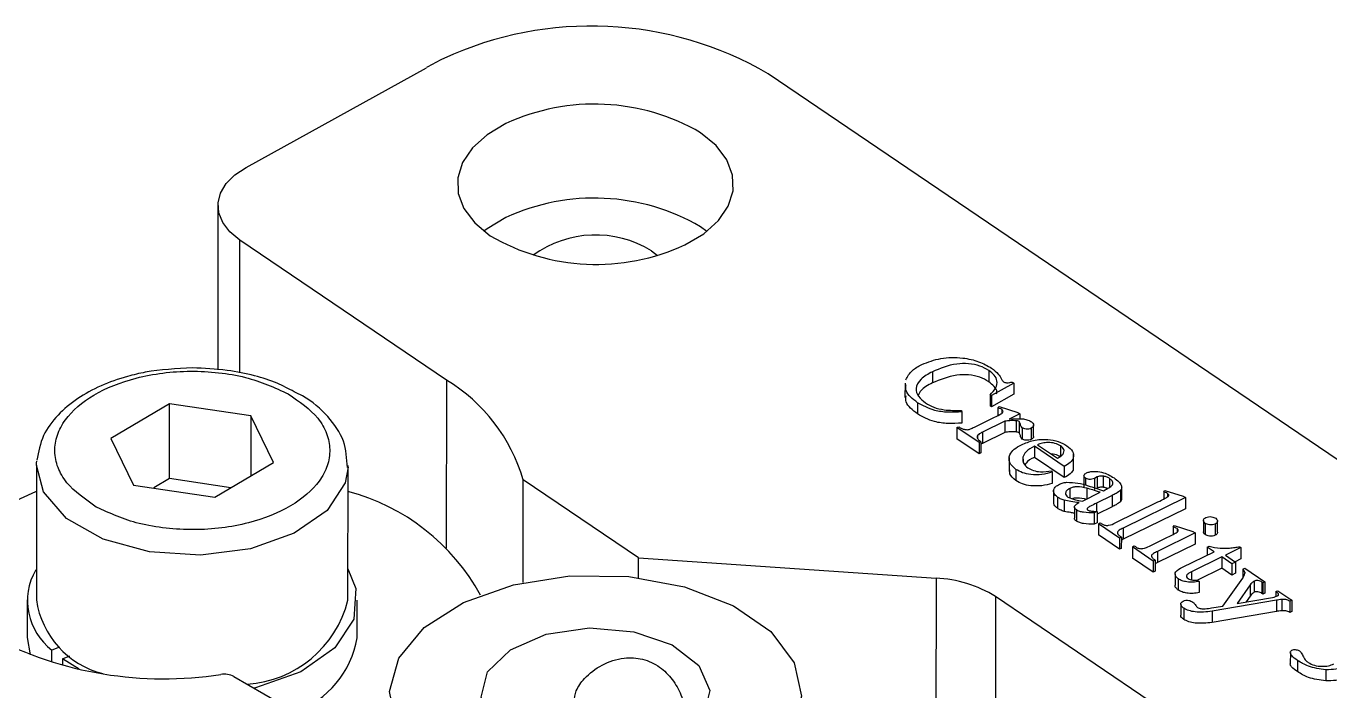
# Model space of a CAD drawing. Header units: millimetres. Extents: x 71 to 341, y 55 to 259.
# Drawn here: x 177.88 to 206.34, y 244.14 to 258.66 of the extents above; entities that cross this region are included whole.
import ezdxf

# ---------------------------------------------------------------- set-up
doc = ezdxf.new("R2010")
doc.units = ezdxf.units.MM

msp = doc.modelspace()

# ---------------------------------------------------------------- linework, layer by layer
at = {"color": 7, "linetype": 'Continuous', "lineweight": 25}
for p, q in [((182.682, 255.579), (186.617, 257.756)), ((212.724, 244.97), (194.077, 257.623)), ((182.064, 254.744), (182.061, 251.16)), ((192.737, 254.181), (192.599, 254.282)), ((187.054, 250.932), (182.543, 253.992)), ((191.528, 253.757), (191.658, 253.655)), ((197.662, 251.115), (197.662, 250.87)), ((198.891, 251.143), (198.891, 250.898)), ((197.064, 250.862), (197.063, 250.556)), ((199.437, 250.867), (198.953, 250.593)), ((199.401, 250.891), (199.437, 250.867)), ((199.437, 250.867), (199.436, 250.622)), ((198.953, 250.593), (198.921, 250.614)), ((198.921, 250.614), (198.921, 250.369)), ((199.436, 250.622), (198.953, 250.348)), ((198.953, 250.593), (198.953, 250.348)), ((181.009, 250.414), (179.729, 249.658)), ((181.008, 248.78), (181.009, 250.414)), ((182.786, 250.151), (181.009, 250.414)), ((197.338, 250.438), (197.338, 250.193)), ((198.295, 250.271), (198.305, 250.238)), ((198.305, 250.238), (198.305, 249.993)), ((198.953, 250.348), (198.921, 250.369)), ((199.087, 250.329), (199.117, 250.356)), ((199.087, 250.329), (199.087, 250.158)), ((199.117, 250.356), (199.527, 250.224)), ((199.176, 250.289), (199.176, 250.213)), ((199.57, 250.195), (199.34, 250.082)), ((199.527, 250.224), (199.57, 250.195)), ((199.57, 250.195), (199.57, 250.086)), ((182.786, 250.151), (182.784, 248.84)), ((183.281, 249.133), (182.786, 250.151)), ((198.198, 249.894), (198.238, 249.914)), ((198.577, 249.906), (198.974, 250.101)), ((199.246, 250.036), (198.755, 249.795)), ((199.246, 250.036), (199.246, 249.791)), ((199.492, 250.045), (199.492, 249.8)), ((199.555, 250.029), (199.555, 249.784)), ((199.868, 249.703), (199.869, 249.948)), ((179.729, 249.658), (180.224, 248.64)), ((198.68, 249.567), (198.198, 249.894)), ((198.198, 249.894), (198.198, 249.649)), ((198.679, 249.322), (198.198, 249.649)), ((198.646, 249.719), (198.645, 249.663)), ((198.755, 249.795), (198.755, 249.55)), ((199.246, 249.791), (198.755, 249.55)), ((199.624, 249.891), (199.624, 249.646)), ((199.819, 249.881), (199.819, 249.636)), ((198.68, 249.567), (198.679, 249.322)), ((198.72, 249.341), (198.679, 249.322)), ((198.72, 249.587), (198.68, 249.567)), ((198.72, 249.587), (198.72, 249.341)), ((198.755, 249.55), (198.72, 249.531)), ((200.541, 249.049), (199.891, 249.49)), ((199.891, 249.49), (199.891, 249.245)), ((199.956, 249.522), (200.391, 249.226)), ((200.46, 249.498), (200.459, 249.268)), ((178.105, 249.072), (178.102, 246.131)), ((182, 248.378), (183.281, 249.133)), ((184.902, 246.124), (184.904, 249.066)), ((199.337, 249.245), (199.337, 248.939)), ((199.634, 249.246), (199.634, 249.157)), ((200.541, 248.803), (199.891, 249.245)), ((200.744, 249.007), (200.744, 249.313)), ((181.008, 248.78), (180.662, 248.576)), ((182.346, 248.582), (181.008, 248.78)), ((199.486, 248.982), (199.486, 248.737)), ((200.267, 248.951), (200.276, 248.919)), ((200.276, 248.919), (200.276, 248.674)), ((200.541, 249.049), (200.541, 248.803)), ((200.969, 248.843), (200.969, 248.598)), ((201.002, 248.793), (201.002, 248.639)), ((201.259, 248.82), (201.197, 248.787)), ((201.197, 248.787), (201.197, 248.542)), ((201.259, 248.82), (201.259, 248.575)), ((201.386, 248.836), (201.386, 248.591)), ((201.527, 248.785), (201.527, 248.589)), ((180.224, 248.64), (182, 248.378)), ((188.726, 246.51), (188.728, 248.755)), ((191.242, 247.049), (188.728, 248.755)), ((200.305, 248.539), (200.305, 248.233)), ((200.659, 248.567), (200.659, 248.362)), ((200.935, 248.291), (201.325, 248.482)), ((201.031, 248.572), (201.03, 248.338)), ((201.394, 248.516), (201.434, 248.535)), ((201.766, 248.522), (201.766, 248.277)), ((201.795, 248.349), (201.795, 248.594)), ((202.71, 248.494), (202.732, 248.525)), ((202.71, 248.494), (202.71, 248.335)), ((202.732, 248.525), (203.138, 248.396)), ((200.394, 248.377), (200.394, 248.132)), ((200.54, 248.31), (200.54, 248.065)), ((201.588, 248.413), (201.24, 248.243)), ((201.588, 248.413), (201.588, 248.168)), ((201.654, 247.815), (202.585, 248.271)), ((203.184, 248.365), (201.825, 247.7)), ((202.796, 248.457), (202.796, 248.388)), ((203.138, 248.396), (203.184, 248.365)), ((203.184, 248.365), (203.184, 248.12)), ((200.763, 248.16), (200.762, 247.915)), ((200.806, 248.098), (200.805, 247.853)), ((201.256, 248.062), (201.193, 248.031)), ((201.193, 248.031), (201.193, 247.786)), ((201.256, 248.062), (201.255, 247.817)), ((201.588, 248.168), (201.256, 248.005)), ((203.184, 248.12), (201.824, 247.455)), ((201.255, 247.817), (201.193, 247.786)), ((201.284, 247.796), (201.324, 247.816)), ((201.745, 247.483), (201.284, 247.796)), ((201.284, 247.796), (201.284, 247.551)), ((201.825, 247.7), (201.824, 247.455)), ((202.915, 247.727), (202.941, 247.756)), ((202.915, 247.727), (202.915, 247.561)), ((202.941, 247.756), (203.35, 247.625)), ((203.001, 247.688), (203.001, 247.612)), ((203.578, 247.867), (203.578, 247.622)), ((203.618, 247.804), (203.618, 247.559)), ((203.836, 247.789), (203.836, 247.544)), ((203.886, 247.609), (203.886, 247.854)), ((201.745, 247.238), (201.284, 247.551)), ((201.786, 247.503), (201.745, 247.483)), ((201.745, 247.483), (201.745, 247.238)), ((201.786, 247.503), (201.785, 247.258)), ((201.824, 247.455), (201.786, 247.433)), ((202.401, 247.308), (202.796, 247.501)), ((203.395, 247.595), (202.572, 247.192)), ((203.395, 247.35), (202.572, 246.947)), ((203.35, 247.625), (203.395, 247.595)), ((203.395, 247.595), (203.395, 247.35)), ((201.785, 247.258), (201.745, 247.238)), ((202.026, 247.292), (202.067, 247.312)), ((202.483, 246.981), (202.026, 247.292)), ((202.026, 247.292), (202.026, 247.047)), ((202.572, 247.192), (202.572, 246.947)), ((203.123, 246.847), (203.812, 247.185)), ((203.982, 247.069), (203.317, 246.744)), ((203.663, 247.286), (203.7, 247.303)), ((203.812, 247.185), (203.663, 247.286)), ((203.663, 247.286), (203.663, 247.112)), ((203.982, 247.069), (203.981, 246.824)), ((204.201, 246.92), (203.982, 247.069)), ((204.397, 247.273), (204.06, 247.108)), ((204.06, 247.108), (204.28, 246.959)), ((204.364, 247.294), (204.397, 247.273)), ((204.397, 247.273), (204.396, 247.027)), ((191.242, 247.049), (197.741, 246.608)), ((191.242, 246.617), (191.242, 247.049)), ((202.483, 246.736), (202.026, 247.047)), ((202.524, 247.001), (202.483, 246.981)), ((202.483, 246.981), (202.483, 246.736)), ((202.524, 247.001), (202.523, 246.756)), ((202.572, 246.947), (202.523, 246.92)), ((203.981, 246.824), (203.448, 246.563)), ((204.201, 246.675), (203.981, 246.824)), ((204.28, 246.959), (204.201, 246.92)), ((204.201, 246.92), (204.201, 246.675)), ((204.396, 247.027), (204.27, 246.965)), ((204.28, 246.959), (204.28, 246.713)), ((204.438, 246.802), (204.48, 246.822)), ((204.438, 246.802), (204.438, 246.609)), ((204.48, 246.822), (204.918, 246.524)), ((197.741, 246.608), (197.732, 237.986)), ((202.523, 246.756), (202.483, 246.736)), ((202.96, 246.698), (202.96, 246.453)), ((203.03, 246.59), (203.029, 246.345)), ((203.317, 246.744), (203.317, 246.569)), ((203.447, 246.564), (203.487, 246.537)), ((203.487, 246.537), (203.487, 246.292)), ((204, 245.997), (204.435, 246.605)), ((204.28, 246.713), (204.201, 246.675)), ((204.482, 246.735), (204.482, 246.718)), ((204.686, 246.544), (204.686, 246.299)), ((204.877, 246.504), (204.855, 246.519)), ((204.855, 246.519), (204.855, 246.274)), ((204.877, 246.504), (204.876, 246.259)), ((204.918, 246.524), (204.877, 246.504)), ((204.918, 246.524), (204.918, 246.279)), ((199.039, 246.207), (199.03, 237.585)), ((204.732, 242.344), (199.039, 246.207)), ((204.599, 246.462), (204.312, 246.054)), ((204.599, 246.217), (204.508, 246.088)), ((204.599, 246.462), (204.599, 246.217)), ((204.876, 246.259), (204.855, 246.274)), ((204.918, 246.279), (204.876, 246.259)), ((205.159, 246.312), (205.2, 246.333)), ((205.159, 246.312), (205.159, 246.206)), ((205.2, 246.333), (205.506, 246.125)), ((177.902, 246.131), (177.901, 245.314)), ((185.101, 245.307), (185.102, 246.124)), ((203.086, 246.042), (203.085, 245.796)), ((203.147, 245.952), (203.147, 245.707)), ((203.756, 245.956), (204, 245.997)), ((205.172, 246.123), (203.766, 245.883)), ((204.312, 246.054), (205.088, 246.188)), ((205.172, 246.123), (205.172, 245.878)), ((205.293, 246.142), (205.293, 245.896)), ((205.506, 246.125), (205.465, 246.105)), ((205.465, 246.105), (205.465, 245.859)), ((205.506, 246.125), (205.506, 245.88)), ((203.766, 245.883), (203.766, 245.638)), ((205.172, 245.878), (203.766, 245.638)), ((205.506, 245.88), (205.465, 245.859)), ((177.901, 245.314), (177.962, 244.932)), ((178.605, 245.103), (178.441, 245.037)), ((178.441, 244.769), (178.441, 245.037)), ((178.67, 244.848), (178.834, 244.914)), ((179.036, 244.617), (178.67, 244.848)), ((178.67, 244.848), (178.67, 244.705)), ((205.475, 244.981), (205.474, 244.736)), ((205.631, 244.81), (205.631, 244.565)), ((206.253, 244.607), (206.253, 244.362)), ((182.412, 244.46), (184.301, 243.369))]:
    msp.add_line(p, q, dxfattribs=at)
at = {"color": 8, "linetype": 'Continuous', "lineweight": 25}
for p, q in [((182.54, 251.091), (182.543, 253.992)), ((187.054, 250.932), (187.05, 247.259)), ((201.24, 248.243), (201.24, 248.063))]:
    msp.add_line(p, q, dxfattribs=at)
at = {"color": 7, "linetype": 'Continuous', "lineweight": 25, "flags": 128}
for points in [[(188.352, 256.535), (187.941, 256.29), (187.621, 256.004), (187.405, 255.687), (187.3, 255.352), (187.31, 255.011), (187.436, 254.678), (187.671, 254.365), (188.008, 254.085)], [(192.258, 253.884), (192.669, 254.129), (192.989, 254.416), (193.205, 254.733), (193.31, 255.068), (193.3, 255.409), (193.174, 255.742), (192.939, 256.054), (192.602, 256.335)], [(182.543, 253.992), (182.326, 254.171), (182.171, 254.371), (182.084, 254.583), (182.067, 254.802), (182.121, 255.018), (182.245, 255.224), (182.434, 255.413), (182.682, 255.579)], [(188.349, 254.483), (187.939, 254.238), (187.87, 254.186)], [(178.105, 249.072), (178.106, 249.129), (178.108, 249.163)], [(176.905, 247.964), (178.088, 248.503), (178.104, 248.509)], [(184.902, 246.807), (185.074, 246.38), (185.028, 245.709), (184.613, 245.082), (183.873, 244.564), (182.885, 244.21), (182.856, 244.204)], [(187.296, 242.153), (186.476, 242.721), (185.966, 243.398), (185.807, 244.131), (186.013, 244.86), (186.567, 245.526), (187.424, 246.074), (188.514, 246.461), (189.75, 246.655), (191.031, 246.64), (192.253, 246.418), (193.317, 246.006), (194.137, 245.439), (194.647, 244.761), (194.806, 244.028), (194.6, 243.299), (194.046, 242.633), (193.189, 242.085), (192.099, 241.698), (190.863, 241.504), (189.582, 241.519), (188.361, 241.741), (187.296, 242.153)], [(188.634, 243.009), (188.05, 243.46), (187.81, 244.005), (187.95, 244.562), (188.448, 245.045), (189.23, 245.381), (190.175, 245.519), (191.14, 245.438), (191.979, 245.15), (192.563, 244.699), (192.803, 244.154), (192.663, 243.597), (192.165, 243.114), (191.383, 242.778), (190.438, 242.64), (189.473, 242.721), (188.634, 243.009)]]:
    msp.add_lwpolyline(points, dxfattribs=at)
at = {"color": 8, "linetype": 'Continuous', "lineweight": 25, "flags": 128}
msp.add_lwpolyline([(184.904, 249.031), (184.84, 248.687), (184.446, 248.083), (183.732, 247.587), (182.778, 247.25), (181.685, 247.111), (180.573, 247.184), (179.562, 247.461), (178.761, 247.913), (178.258, 248.49), (178.105, 249.072)], dxfattribs=at)
at = {"color": 7, "linetype": 'Continuous', "lineweight": 25}
for centre, radius, start, end in [((190.214, 250.981), 7.684, 59.816, 114.7779), ((189.632, 252.561), 6.007, 116.0554, 120.1325), ((190.284, 252.35), 4.61, 59.816, 114.7779), ((190.282, 250.297), 4.61, 59.816, 114.7779), ((190.326, 258.07), 4.61, 239.816, 294.7779), ((190.312, 251.789), 2.313, 58.2908, 126.1057), ((185.113, 247.706), 3.764, 16.1806, 58.9634), ((183.713, 244), 4.656, 28.6882, 75.1834), ((179.263, 246.114), 1.356, 150.2263, 232.6502), ((197.627, 243.937), 2.673, 58.1045, 87.5539), ((180.03, 246.412), 1.949, 188.2894, 255.8044), ((182.552, 246.709), 2.421, 273.543, 346.0197), ((180.879, 252.559), 8.15, 242.5819, 278.8227), ((183.065, 245.633), 2.062, 289.3828, 350.903), ((182.2, 244.05), 0.461, 62.5819, 98.8227)]:
    msp.add_arc(centre, radius, start, end, dxfattribs=at)
for points, knots in [([(197.43, 251.275), (197.564, 251.326), (197.833, 251.429), (198.296, 251.434), (198.686, 251.347), (198.865, 251.245), (198.955, 251.194)], [0, 0, 0, 0, 0.2796257, 0.5590162, 0.7794399, 1, 1, 1, 1]), ([(181.507, 251.199), (181.158, 251.181), (180.672, 251.157), (180.009, 250.998), (179.499, 250.818), (178.979, 250.535), (178.549, 250.173), (178.216, 249.721), (178.146, 249.367), (178.109, 249.184)], [0, 0, 0, 0, 0.206617, 0.288825, 0.422318, 0.556228, 0.697261, 0.843824, 1, 1, 1, 1]), ([(179.409, 248.16), (179.167, 248.328), (178.794, 248.589), (178.554, 249.025), (178.484, 249.377), (178.539, 249.731), (178.768, 250.165), (179.306, 250.635), (180.109, 250.956), (180.857, 251.098), (181.469, 251.138), (182.081, 251.105), (182.843, 250.977), (183.303, 250.768), (183.601, 250.632)], [0, 0, 0, 0, 0.119721, 0.184832, 0.25, 0.315111, 0.380279, 0.5, 0.619721, 0.684832, 0.75, 0.815111, 0.880279, 1, 1, 1, 1]), ([(183.727, 250.678), (183.606, 250.743), (183.345, 250.884), (182.848, 251.039), (182.229, 251.17), (181.763, 251.189), (181.507, 251.199)], [0, 0, 0, 0, 0.196156, 0.42538, 0.684497, 1, 1, 1, 1]), ([(197.082, 250.939), (197.12, 251.011), (197.188, 251.141), (197.356, 251.234), (197.43, 251.275)], [0, 0, 0, 0, 0.5592145, 1, 1, 1, 1]), ([(197.662, 251.115), (197.571, 251.064), (197.39, 250.963), (197.276, 250.762), (197.34, 250.574), (197.456, 250.481), (197.513, 250.434)], [0, 0, 0, 0, 0.280718, 0.559421, 0.779433, 1, 1, 1, 1]), ([(198.891, 251.143), (198.829, 251.179), (198.706, 251.249), (198.454, 251.302), (198.069, 251.286), (197.83, 251.186), (197.662, 251.115)], [0, 0, 0, 0, 0.187196, 0.373997, 0.561024, 1, 1, 1, 1]), ([(198.891, 250.898), (198.829, 250.934), (198.706, 251.004), (198.454, 251.057), (198.069, 251.041), (197.83, 250.941), (197.662, 250.87)], [0, 0, 0, 0, 0.187196, 0.373997, 0.561024, 1, 1, 1, 1]), ([(198.921, 250.614), (198.967, 250.661), (199.057, 250.755), (199.089, 250.907), (199.022, 251.042), (198.935, 251.109), (198.891, 251.143)], [0, 0, 0, 0, 0.280539, 0.559639, 0.779679, 1, 1, 1, 1]), ([(198.955, 251.194), (199.008, 251.152), (199.103, 251.078), (199.151, 250.991), (199.172, 250.952)], [0, 0, 0, 0, 0.559652, 1, 1, 1, 1]), ([(197.338, 250.438), (197.228, 250.522), (197.071, 250.642), (197.082, 250.788), (197.086, 250.832)], [0, 0, 0, 0, 0.6993358, 1, 1, 1, 1]), ([(197.662, 250.87), (197.564, 250.821), (197.414, 250.744), (197.369, 250.634), (197.354, 250.595)], [0, 0, 0, 0, 0.648849, 1, 1, 1, 1]), ([(199.063, 250.634), (199.066, 250.647), (199.08, 250.701), (199.018, 250.797), (198.933, 250.864), (198.891, 250.898)], [0, 0, 0, 0, 0.132584, 0.566016, 1, 1, 1, 1]), ([(199.172, 250.952), (199.177, 250.942), (199.185, 250.923), (199.202, 250.906), (199.21, 250.898)], [0, 0, 0, 0, 0.560646, 1, 1, 1, 1]), ([(199.21, 250.898), (199.221, 250.892), (199.24, 250.881), (199.267, 250.877), (199.279, 250.876)], [0, 0, 0, 0, 0.559336, 1, 1, 1, 1]), ([(199.279, 250.876), (199.303, 250.876), (199.345, 250.876), (199.384, 250.887), (199.401, 250.891)], [0, 0, 0, 0, 0.559159, 1, 1, 1, 1]), ([(183.601, 250.632), (183.843, 250.463), (184.216, 250.203), (184.455, 249.767), (184.525, 249.415), (184.471, 249.061), (184.241, 248.627), (183.703, 248.156), (182.9, 247.836), (182.153, 247.693), (181.54, 247.654), (180.928, 247.687), (180.167, 247.815), (179.707, 248.024), (179.409, 248.16)], [0, 0, 0, 0, 0.119721, 0.184832, 0.25, 0.315111, 0.380279, 0.5, 0.619721, 0.684832, 0.75, 0.815111, 0.880279, 1, 1, 1, 1]), ([(184.89, 249.024), (184.878, 249.219), (184.854, 249.62), (184.48, 250.153), (184.087, 250.506), (183.789, 250.649), (183.727, 250.678)], [0, 0, 0, 0, 0.291761, 0.600605, 0.917025, 1, 1, 1, 1]), ([(197.338, 250.193), (197.228, 250.277), (197.071, 250.397), (197.082, 250.543), (197.086, 250.587)], [0, 0, 0, 0, 0.699336, 1, 1, 1, 1]), ([(198.305, 250.238), (198.205, 250.232), (198.004, 250.22), (197.643, 250.269), (197.454, 250.374), (197.338, 250.438)], [0, 0, 0, 0, 0.280959, 0.561266, 1, 1, 1, 1]), ([(198.305, 249.993), (198.204, 249.987), (198.004, 249.975), (197.643, 250.023), (197.453, 250.129), (197.338, 250.193)], [0, 0, 0, 0, 0.280959, 0.561266, 1, 1, 1, 1]), ([(197.513, 250.434), (197.57, 250.4), (197.683, 250.333), (197.957, 250.267), (198.167, 250.269), (198.295, 250.271)], [0, 0, 0, 0, 0.280229, 0.559708, 1, 1, 1, 1]), ([(198.974, 250.101), (199.027, 250.127), (199.106, 250.167), (199.203, 250.219), (199.208, 250.263), (199.187, 250.28), (199.176, 250.289)], [0, 0, 0, 0, 0.502419, 0.751038, 0.874955, 1, 1, 1, 1]), ([(199.176, 250.289), (199.161, 250.297), (199.134, 250.313), (199.101, 250.324), (199.087, 250.329)], [0, 0, 0, 0, 0.559339, 1, 1, 1, 1]), ([(198.238, 249.914), (198.259, 249.9), (198.297, 249.875), (198.347, 249.86), (198.37, 249.853)], [0, 0, 0, 0, 0.560594, 1, 1, 1, 1]), ([(198.463, 249.857), (198.485, 249.865), (198.525, 249.881), (198.561, 249.898), (198.577, 249.906)], [0, 0, 0, 0, 0.559703, 1, 1, 1, 1]), ([(199.492, 250.045), (199.446, 250.047), (199.363, 250.049), (199.282, 250.04), (199.246, 250.036)], [0, 0, 0, 0, 0.559532, 1, 1, 1, 1]), ([(199.34, 250.082), (199.433, 250.088), (199.563, 250.097), (199.729, 250.073), (199.785, 250.044), (199.812, 250.03)], [0, 0, 0, 0, 0.560141, 0.780441, 1, 1, 1, 1]), ([(199.555, 250.029), (199.544, 250.033), (199.526, 250.042), (199.502, 250.044), (199.492, 250.045)], [0, 0, 0, 0, 0.558232, 1, 1, 1, 1]), ([(199.624, 249.891), (199.612, 249.903), (199.587, 249.926), (199.584, 249.976), (199.566, 250.009), (199.555, 250.029)], [0, 0, 0, 0, 0.280299, 0.561886, 1, 1, 1, 1]), ([(199.812, 250.03), (199.828, 250.018), (199.86, 249.992), (199.873, 249.949), (199.862, 249.908), (199.833, 249.89), (199.819, 249.881)], [0, 0, 0, 0, 0.280584, 0.56043, 0.780537, 1, 1, 1, 1]), ([(198.37, 249.853), (198.388, 249.851), (198.419, 249.847), (198.45, 249.854), (198.463, 249.857)], [0, 0, 0, 0, 0.558773, 1, 1, 1, 1]), ([(198.646, 249.719), (198.641, 249.706), (198.631, 249.679), (198.659, 249.631), (198.697, 249.603), (198.72, 249.587)], [0, 0, 0, 0, 0.278726, 0.558906, 1, 1, 1, 1]), ([(198.755, 249.795), (198.73, 249.783), (198.686, 249.761), (198.658, 249.732), (198.646, 249.719)], [0, 0, 0, 0, 0.560503, 1, 1, 1, 1]), ([(199.492, 249.8), (199.446, 249.802), (199.363, 249.804), (199.281, 249.795), (199.246, 249.791)], [0, 0, 0, 0, 0.559532, 1, 1, 1, 1]), ([(199.555, 249.784), (199.544, 249.788), (199.525, 249.797), (199.502, 249.799), (199.492, 249.8)], [0, 0, 0, 0, 0.558232, 1, 1, 1, 1]), ([(199.624, 249.646), (199.612, 249.658), (199.587, 249.681), (199.583, 249.73), (199.565, 249.764), (199.555, 249.784)], [0, 0, 0, 0, 0.280299, 0.561886, 1, 1, 1, 1]), ([(199.605, 249.521), (199.69, 249.557), (199.859, 249.629), (200.159, 249.648), (200.421, 249.599), (200.538, 249.532), (200.597, 249.498)], [0, 0, 0, 0, 0.28051, 0.55947, 0.779564, 1, 1, 1, 1]), ([(199.819, 249.881), (199.802, 249.874), (199.767, 249.861), (199.709, 249.862), (199.659, 249.872), (199.636, 249.885), (199.624, 249.891)], [0, 0, 0, 0, 0.279351, 0.559075, 0.779626, 1, 1, 1, 1]), ([(199.819, 249.636), (199.801, 249.629), (199.767, 249.616), (199.708, 249.617), (199.658, 249.627), (199.635, 249.64), (199.624, 249.646)], [0, 0, 0, 0, 0.279351, 0.559075, 0.779626, 1, 1, 1, 1]), ([(199.868, 249.703), (199.868, 249.702), (199.872, 249.689), (199.86, 249.663), (199.832, 249.645), (199.819, 249.636)], [0, 0, 0, 0, 0.034974, 0.518195, 1, 1, 1, 1]), ([(199.486, 248.982), (199.432, 249.03), (199.324, 249.127), (199.333, 249.292), (199.437, 249.428), (199.549, 249.49), (199.605, 249.521)], [0, 0, 0, 0, 0.27927, 0.558846, 0.779146, 1, 1, 1, 1]), ([(199.891, 249.49), (199.82, 249.452), (199.694, 249.384), (199.653, 249.288), (199.634, 249.246)], [0, 0, 0, 0, 0.560437, 1, 1, 1, 1]), ([(200.46, 249.498), (200.421, 249.519), (200.342, 249.559), (200.194, 249.573), (200.061, 249.558), (199.991, 249.534), (199.956, 249.522)], [0, 0, 0, 0, 0.279332, 0.559105, 0.779301, 1, 1, 1, 1]), ([(200.508, 249.309), (200.519, 249.327), (200.54, 249.362), (200.532, 249.432), (200.487, 249.473), (200.46, 249.498)], [0, 0, 0, 0, 0.28063, 0.561265, 1, 1, 1, 1]), ([(200.597, 249.498), (200.645, 249.459), (200.74, 249.381), (200.756, 249.244), (200.68, 249.127), (200.587, 249.075), (200.541, 249.049)], [0, 0, 0, 0, 0.28002, 0.559331, 0.779379, 1, 1, 1, 1]), ([(199.641, 249.206), (199.64, 249.173), (199.639, 249.104), (199.709, 249.048), (199.746, 249.018)], [0, 0, 0, 0, 0.471372, 1, 1, 1, 1]), ([(199.891, 249.245), (199.816, 249.208), (199.723, 249.162), (199.689, 249.096), (199.683, 249.083)], [0, 0, 0, 0, 0.8001101, 1, 1, 1, 1]), ([(200.459, 249.253), (200.421, 249.275), (200.364, 249.307), (200.287, 249.313), (200.262, 249.314)], [0, 0, 0, 0, 0.674286, 1, 1, 1, 1]), ([(200.391, 249.226), (200.417, 249.24), (200.461, 249.265), (200.494, 249.295), (200.508, 249.309)], [0, 0, 0, 0, 0.560458, 1, 1, 1, 1]), ([(199.486, 248.737), (199.426, 248.785), (199.337, 248.856), (199.349, 248.942), (199.353, 248.97)], [0, 0, 0, 0, 0.6717761, 1, 1, 1, 1]), ([(200.276, 248.919), (200.202, 248.9), (200.053, 248.862), (199.823, 248.863), (199.622, 248.903), (199.531, 248.956), (199.486, 248.982)], [0, 0, 0, 0, 0.279709, 0.559935, 0.779795, 1, 1, 1, 1]), ([(199.746, 249.018), (199.784, 248.997), (199.86, 248.953), (200.05, 248.918), (200.184, 248.939), (200.267, 248.951)], [0, 0, 0, 0, 0.280522, 0.560384, 1, 1, 1, 1]), ([(200.731, 249.037), (200.735, 249.021), (200.747, 248.969), (200.676, 248.882), (200.586, 248.83), (200.541, 248.803)], [0, 0, 0, 0, 0.172787, 0.585855, 1, 1, 1, 1]), ([(201.002, 248.793), (200.99, 248.803), (200.967, 248.823), (200.967, 248.858), (200.99, 248.886), (201.013, 248.899), (201.025, 248.905)], [0, 0, 0, 0, 0.279727, 0.559027, 0.779386, 1, 1, 1, 1]), ([(201.197, 248.787), (201.18, 248.78), (201.147, 248.765), (201.087, 248.762), (201.036, 248.773), (201.013, 248.787), (201.002, 248.793)], [0, 0, 0, 0, 0.280401, 0.559058, 0.77924, 1, 1, 1, 1]), ([(201.025, 248.905), (201.049, 248.914), (201.097, 248.933), (201.214, 248.941), (201.418, 248.919), (201.543, 248.846), (201.626, 248.797)], [0, 0, 0, 0, 0.125276, 0.250753, 0.501229, 1, 1, 1, 1]), ([(201.386, 248.836), (201.36, 248.838), (201.315, 248.84), (201.276, 248.826), (201.259, 248.82)], [0, 0, 0, 0, 0.56038, 1, 1, 1, 1]), ([(201.527, 248.785), (201.505, 248.799), (201.465, 248.823), (201.41, 248.832), (201.386, 248.836)], [0, 0, 0, 0, 0.560293, 1, 1, 1, 1]), ([(201.434, 248.535), (201.469, 248.554), (201.539, 248.59), (201.612, 248.659), (201.594, 248.733), (201.549, 248.767), (201.527, 248.785)], [0, 0, 0, 0, 0.281392, 0.560157, 0.779459, 1, 1, 1, 1]), ([(201.626, 248.797), (201.664, 248.77), (201.733, 248.721), (201.769, 248.662), (201.785, 248.636)], [0, 0, 0, 0, 0.560262, 1, 1, 1, 1]), ([(200.276, 248.674), (200.202, 248.655), (200.053, 248.617), (199.823, 248.618), (199.621, 248.658), (199.531, 248.711), (199.486, 248.737)], [0, 0, 0, 0, 0.279709, 0.559935, 0.779795, 1, 1, 1, 1]), ([(200.394, 248.377), (200.364, 248.401), (200.305, 248.45), (200.299, 248.536), (200.347, 248.609), (200.405, 248.642), (200.434, 248.658)], [0, 0, 0, 0, 0.279917, 0.559279, 0.779348, 1, 1, 1, 1]), ([(200.434, 248.658), (200.461, 248.67), (200.509, 248.691), (200.569, 248.697), (200.595, 248.7)], [0, 0, 0, 0, 0.560036, 1, 1, 1, 1]), ([(200.659, 248.567), (200.634, 248.552), (200.586, 248.523), (200.564, 248.468), (200.572, 248.415), (200.603, 248.389), (200.618, 248.376)], [0, 0, 0, 0, 0.2799826, 0.5597233, 0.7799943, 1, 1, 1, 1]), ([(200.595, 248.7), (200.676, 248.697), (200.84, 248.691), (201.103, 248.613), (201.283, 248.553), (201.394, 248.516)], [0, 0, 0, 0, 0.278643, 0.5590641, 1, 1, 1, 1]), ([(201.031, 248.572), (200.961, 248.587), (200.863, 248.607), (200.73, 248.595), (200.683, 248.576), (200.659, 248.567)], [0, 0, 0, 0, 0.55939, 0.779741, 1, 1, 1, 1]), ([(201.325, 248.482), (201.271, 248.5), (201.175, 248.532), (201.075, 248.56), (201.031, 248.572)], [0, 0, 0, 0, 0.560083, 1, 1, 1, 1]), ([(201.386, 248.591), (201.36, 248.593), (201.314, 248.595), (201.276, 248.581), (201.259, 248.575)], [0, 0, 0, 0, 0.56038, 1, 1, 1, 1]), ([(201.482, 248.563), (201.473, 248.567), (201.447, 248.582), (201.411, 248.588), (201.386, 248.591)], [0, 0, 0, 0, 0.31854, 1, 1, 1, 1]), ([(201.766, 248.522), (201.737, 248.5), (201.684, 248.46), (201.617, 248.427), (201.588, 248.413)], [0, 0, 0, 0, 0.558949, 1, 1, 1, 1]), ([(201.785, 248.636), (201.791, 248.614), (201.802, 248.575), (201.777, 248.538), (201.766, 248.522)], [0, 0, 0, 0, 0.559511, 1, 1, 1, 1]), ([(202.796, 248.457), (202.781, 248.465), (202.755, 248.479), (202.724, 248.49), (202.71, 248.494)], [0, 0, 0, 0, 0.559531, 1, 1, 1, 1]), ([(200.394, 248.132), (200.362, 248.156), (200.31, 248.196), (200.312, 248.245), (200.313, 248.264)], [0, 0, 0, 0, 0.61495, 1, 1, 1, 1]), ([(200.54, 248.31), (200.509, 248.32), (200.455, 248.338), (200.412, 248.365), (200.394, 248.377)], [0, 0, 0, 0, 0.559746, 1, 1, 1, 1]), ([(200.863, 248.256), (200.802, 248.264), (200.693, 248.28), (200.587, 248.301), (200.54, 248.31)], [0, 0, 0, 0, 0.560214, 1, 1, 1, 1]), ([(200.618, 248.376), (200.672, 248.354), (200.769, 248.314), (200.884, 248.298), (200.935, 248.291)], [0, 0, 0, 0, 0.55767, 1, 1, 1, 1]), ([(201.03, 248.327), (200.961, 248.341), (200.864, 248.36), (200.752, 248.354), (200.722, 248.343), (200.717, 248.341)], [0, 0, 0, 0, 0.676032, 0.942329, 1, 1, 1, 1]), ([(200.806, 248.098), (200.794, 248.108), (200.77, 248.126), (200.758, 248.161), (200.778, 248.21), (200.828, 248.237), (200.863, 248.256)], [0, 0, 0, 0, 0.187101, 0.37387, 0.560655, 1, 1, 1, 1]), ([(201.24, 248.243), (201.197, 248.221), (201.131, 248.189), (201.062, 248.151), (201.041, 248.129), (201.037, 248.117), (201.042, 248.104), (201.05, 248.097), (201.055, 248.094)], [0, 0, 0, 0, 0.5004181, 0.7500097, 0.8124508, 0.8748286, 0.9374175, 1, 1, 1, 1]), ([(201.766, 248.277), (201.737, 248.254), (201.684, 248.214), (201.617, 248.182), (201.588, 248.168)], [0, 0, 0, 0, 0.558949, 1, 1, 1, 1]), ([(201.789, 248.349), (201.791, 248.341), (201.796, 248.316), (201.778, 248.293), (201.766, 248.277)], [0, 0, 0, 0, 0.314565, 1, 1, 1, 1]), ([(202.585, 248.271), (202.639, 248.297), (202.719, 248.337), (202.803, 248.385), (202.822, 248.414), (202.822, 248.435), (202.806, 248.448), (202.796, 248.457)], [0, 0, 0, 0, 0.501154, 0.750317, 0.81288, 0.875499, 1, 1, 1, 1]), ([(200.54, 248.065), (200.509, 248.075), (200.455, 248.093), (200.412, 248.12), (200.394, 248.132)], [0, 0, 0, 0, 0.559746, 1, 1, 1, 1]), ([(200.762, 248.026), (200.735, 248.03), (200.659, 248.041), (200.586, 248.056), (200.54, 248.065)], [0, 0, 0, 0, 0.3650018, 1, 1, 1, 1]), ([(200.805, 247.853), (200.793, 247.863), (200.769, 247.881), (200.765, 247.904), (200.762, 247.915)], [0, 0, 0, 0, 0.504624, 1, 1, 1, 1]), ([(201.193, 248.031), (201.115, 248.032), (201.006, 248.034), (200.873, 248.062), (200.828, 248.086), (200.806, 248.098)], [0, 0, 0, 0, 0.559945, 0.780218, 1, 1, 1, 1]), ([(201.055, 248.094), (201.06, 248.09), (201.071, 248.084), (201.085, 248.08), (201.091, 248.078)], [0, 0, 0, 0, 0.5594176, 1, 1, 1, 1]), ([(201.091, 248.078), (201.121, 248.074), (201.176, 248.067), (201.231, 248.064), (201.256, 248.062)], [0, 0, 0, 0, 0.559764, 1, 1, 1, 1]), ([(203.618, 247.804), (203.605, 247.815), (203.579, 247.837), (203.575, 247.875), (203.591, 247.908), (203.616, 247.923), (203.628, 247.931)], [0, 0, 0, 0, 0.279883, 0.56004, 0.78025, 1, 1, 1, 1]), ([(203.628, 247.931), (203.647, 247.938), (203.686, 247.952), (203.753, 247.95), (203.808, 247.937), (203.833, 247.922), (203.846, 247.915)], [0, 0, 0, 0, 0.279127, 0.558843, 0.779258, 1, 1, 1, 1]), ([(203.846, 247.915), (203.859, 247.904), (203.884, 247.882), (203.889, 247.845), (203.873, 247.812), (203.848, 247.797), (203.836, 247.789)], [0, 0, 0, 0, 0.279924, 0.55956, 0.779823, 1, 1, 1, 1]), ([(201.193, 247.786), (201.115, 247.787), (201.006, 247.788), (200.873, 247.817), (200.828, 247.841), (200.805, 247.853)], [0, 0, 0, 0, 0.559945, 0.780218, 1, 1, 1, 1]), ([(201.324, 247.816), (201.34, 247.805), (201.373, 247.784), (201.433, 247.756), (201.547, 247.759), (201.61, 247.792), (201.654, 247.815)], [0, 0, 0, 0, 0.18778, 0.374345, 0.559956, 1, 1, 1, 1]), ([(201.825, 247.7), (201.795, 247.686), (201.736, 247.658), (201.682, 247.597), (201.728, 247.543), (201.766, 247.516), (201.786, 247.503)], [0, 0, 0, 0, 0.282881, 0.557989, 0.777723, 1, 1, 1, 1]), ([(203.001, 247.688), (202.987, 247.696), (202.961, 247.711), (202.929, 247.722), (202.915, 247.727)], [0, 0, 0, 0, 0.559563, 1, 1, 1, 1]), ([(203.003, 247.613), (203.011, 247.619), (203.026, 247.632), (203.033, 247.654), (203.021, 247.673), (203.008, 247.683), (203.001, 247.688)], [0, 0, 0, 0, 0.28082, 0.559717, 0.779578, 1, 1, 1, 1]), ([(203.836, 247.789), (203.817, 247.782), (203.778, 247.768), (203.712, 247.77), (203.656, 247.782), (203.631, 247.796), (203.618, 247.804)], [0, 0, 0, 0, 0.2791, 0.559001, 0.779434, 1, 1, 1, 1]), ([(202.796, 247.501), (202.837, 247.52), (202.909, 247.556), (202.974, 247.595), (203.003, 247.613)], [0, 0, 0, 0, 0.560196, 1, 1, 1, 1]), ([(203.618, 247.559), (203.604, 247.57), (203.581, 247.589), (203.58, 247.612), (203.58, 247.622)], [0, 0, 0, 0, 0.5754834, 1, 1, 1, 1]), ([(203.836, 247.544), (203.816, 247.537), (203.777, 247.523), (203.712, 247.525), (203.656, 247.536), (203.631, 247.551), (203.618, 247.559)], [0, 0, 0, 0, 0.2791, 0.559001, 0.779434, 1, 1, 1, 1]), ([(203.883, 247.609), (203.884, 247.605), (203.887, 247.591), (203.872, 247.566), (203.848, 247.552), (203.836, 247.544)], [0, 0, 0, 0, 0.16333, 0.581746, 1, 1, 1, 1]), ([(202.067, 247.312), (202.083, 247.301), (202.116, 247.279), (202.175, 247.25), (202.292, 247.25), (202.356, 247.284), (202.401, 247.308)], [0, 0, 0, 0, 0.187868, 0.374611, 0.560275, 1, 1, 1, 1]), ([(202.572, 247.192), (202.544, 247.178), (202.487, 247.151), (202.428, 247.095), (202.467, 247.04), (202.505, 247.014), (202.524, 247.001)], [0, 0, 0, 0, 0.2826055, 0.5591677, 0.7779651, 1, 1, 1, 1]), ([(203.7, 247.303), (203.78, 247.286), (203.924, 247.255), (204.076, 247.26), (204.144, 247.263)], [0, 0, 0, 0, 0.558963, 1, 1, 1, 1]), ([(204.144, 247.263), (204.185, 247.267), (204.26, 247.276), (204.332, 247.289), (204.364, 247.294)], [0, 0, 0, 0, 0.559852, 1, 1, 1, 1]), ([(203.03, 246.59), (203.012, 246.606), (202.975, 246.637), (202.954, 246.692), (202.98, 246.775), (203.064, 246.817), (203.123, 246.847)], [0, 0, 0, 0, 0.187033, 0.374212, 0.56088, 1, 1, 1, 1]), ([(204.482, 246.735), (204.476, 246.748), (204.466, 246.771), (204.446, 246.792), (204.438, 246.802)], [0, 0, 0, 0, 0.559428, 1, 1, 1, 1]), ([(203.487, 246.537), (203.443, 246.53), (203.353, 246.515), (203.223, 246.522), (203.109, 246.546), (203.056, 246.576), (203.03, 246.59)], [0, 0, 0, 0, 0.280255, 0.559941, 0.780147, 1, 1, 1, 1]), ([(203.317, 246.744), (203.278, 246.725), (203.23, 246.7), (203.206, 246.659), (203.207, 246.629), (203.228, 246.61), (203.242, 246.598)], [0, 0, 0, 0, 0.500129, 0.625719, 0.751418, 1, 1, 1, 1]), ([(203.242, 246.598), (203.257, 246.59), (203.288, 246.573), (203.36, 246.557), (203.414, 246.561), (203.447, 246.564)], [0, 0, 0, 0, 0.280599, 0.561706, 1, 1, 1, 1]), ([(204.435, 246.605), (204.444, 246.619), (204.458, 246.644), (204.468, 246.669), (204.472, 246.681)], [0, 0, 0, 0, 0.559897, 1, 1, 1, 1]), ([(204.472, 246.681), (204.476, 246.691), (204.482, 246.705), (204.482, 246.72), (204.482, 246.725)], [0, 0, 0, 0, 0.68403, 1, 1, 1, 1]), ([(204.686, 246.544), (204.666, 246.53), (204.631, 246.505), (204.609, 246.475), (204.599, 246.462)], [0, 0, 0, 0, 0.558954, 1, 1, 1, 1]), ([(204.855, 246.519), (204.843, 246.527), (204.818, 246.542), (204.772, 246.556), (204.723, 246.558), (204.699, 246.549), (204.686, 246.544)], [0, 0, 0, 0, 0.280956, 0.5608, 0.780495, 1, 1, 1, 1]), ([(203.029, 246.345), (203.012, 246.361), (202.977, 246.391), (202.954, 246.431), (202.961, 246.451), (202.962, 246.453)], [0, 0, 0, 0, 0.478107, 0.956585, 1, 1, 1, 1]), ([(203.487, 246.292), (203.442, 246.284), (203.353, 246.27), (203.222, 246.277), (203.109, 246.301), (203.056, 246.331), (203.029, 246.345)], [0, 0, 0, 0, 0.280255, 0.559941, 0.780147, 1, 1, 1, 1]), ([(204.686, 246.299), (204.666, 246.285), (204.63, 246.26), (204.609, 246.23), (204.599, 246.217)], [0, 0, 0, 0, 0.558954, 1, 1, 1, 1]), ([(204.855, 246.274), (204.843, 246.282), (204.818, 246.297), (204.772, 246.311), (204.723, 246.313), (204.698, 246.304), (204.686, 246.299)], [0, 0, 0, 0, 0.280956, 0.5608, 0.780495, 1, 1, 1, 1]), ([(205.088, 246.188), (205.11, 246.192), (205.149, 246.2), (205.182, 246.214), (205.196, 246.22)], [0, 0, 0, 0, 0.559916, 1, 1, 1, 1]), ([(205.219, 246.24), (205.219, 246.248), (205.219, 246.263), (205.194, 246.288), (205.172, 246.303), (205.159, 246.312)], [0, 0, 0, 0, 0.279019, 0.559037, 1, 1, 1, 1]), ([(205.196, 246.22), (205.202, 246.224), (205.213, 246.229), (205.217, 246.237), (205.219, 246.24)], [0, 0, 0, 0, 0.559836, 1, 1, 1, 1]), ([(203.147, 245.952), (203.13, 245.965), (203.097, 245.991), (203.082, 246.036), (203.09, 246.078), (203.119, 246.098), (203.134, 246.107)], [0, 0, 0, 0, 0.280536, 0.560544, 0.780652, 1, 1, 1, 1]), ([(203.134, 246.107), (203.153, 246.114), (203.191, 246.129), (203.276, 246.124), (203.318, 246.101), (203.344, 246.086)], [0, 0, 0, 0, 0.280331, 0.560352, 1, 1, 1, 1]), ([(203.766, 245.883), (203.643, 245.87), (203.471, 245.853), (203.256, 245.895), (203.183, 245.933), (203.147, 245.952)], [0, 0, 0, 0, 0.557902, 0.779305, 1, 1, 1, 1]), ([(203.344, 246.086), (203.359, 246.073), (203.386, 246.049), (203.404, 246.023), (203.412, 246.012)], [0, 0, 0, 0, 0.559592, 1, 1, 1, 1]), ([(203.412, 246.012), (203.417, 246.003), (203.427, 245.988), (203.44, 245.975), (203.446, 245.968)], [0, 0, 0, 0, 0.560306, 1, 1, 1, 1]), ([(203.446, 245.968), (203.471, 245.958), (203.522, 245.938), (203.634, 245.936), (203.71, 245.948), (203.756, 245.956)], [0, 0, 0, 0, 0.2777627, 0.5580142, 1, 1, 1, 1]), ([(205.293, 246.142), (205.27, 246.139), (205.229, 246.134), (205.189, 246.126), (205.172, 246.123)], [0, 0, 0, 0, 0.559831, 1, 1, 1, 1]), ([(205.465, 246.105), (205.437, 246.118), (205.387, 246.143), (205.322, 246.142), (205.293, 246.142)], [0, 0, 0, 0, 0.558328, 1, 1, 1, 1]), ([(203.147, 245.707), (203.131, 245.72), (203.099, 245.746), (203.081, 245.779), (203.086, 245.796), (203.086, 245.796)], [0, 0, 0, 0, 0.489339, 0.977755, 1, 1, 1, 1]), ([(203.766, 245.638), (203.643, 245.625), (203.47, 245.608), (203.256, 245.65), (203.183, 245.688), (203.147, 245.707)], [0, 0, 0, 0, 0.557902, 0.779305, 1, 1, 1, 1]), ([(205.293, 245.896), (205.27, 245.894), (205.229, 245.888), (205.189, 245.881), (205.172, 245.878)], [0, 0, 0, 0, 0.559831, 1, 1, 1, 1]), ([(205.465, 245.859), (205.437, 245.873), (205.387, 245.898), (205.321, 245.897), (205.293, 245.896)], [0, 0, 0, 0, 0.558328, 1, 1, 1, 1]), ([(189.84, 243.917), (189.85, 243.994), (189.874, 244.17), (190.085, 244.465), (190.442, 244.735), (190.896, 244.882), (191.339, 244.861), (191.708, 244.691), (191.993, 244.405), (192.19, 244.052), (192.295, 243.686), (192.335, 243.407), (192.315, 243.293), (192.31, 243.265)], [0, 0, 0, 0, 0.065209, 0.149815, 0.274256, 0.401752, 0.503292, 0.605281, 0.697014, 0.788469, 0.885366, 0.972069, 1, 1, 1, 1]), ([(205.631, 244.81), (205.583, 244.843), (205.511, 244.892), (205.473, 244.964), (205.474, 245.007), (205.497, 245.025), (205.508, 245.033)], [0, 0, 0, 0, 0.5012394, 0.7503638, 0.8757848, 1, 1, 1, 1]), ([(205.508, 245.033), (205.523, 245.038), (205.553, 245.049), (205.603, 245.045), (205.644, 245.034), (205.663, 245.023), (205.672, 245.018)], [0, 0, 0, 0, 0.2784972, 0.5585774, 0.7791757, 1, 1, 1, 1]), ([(206.253, 244.607), (206.117, 244.625), (205.873, 244.658), (205.705, 244.763), (205.631, 244.81)], [0, 0, 0, 0, 0.557669, 1, 1, 1, 1]), ([(205.672, 245.018), (205.682, 245.011), (205.698, 244.998), (205.71, 244.984), (205.715, 244.978)], [0, 0, 0, 0, 0.559682, 1, 1, 1, 1]), ([(205.715, 244.978), (205.73, 244.949), (205.755, 244.898), (205.784, 244.848), (205.797, 244.826)], [0, 0, 0, 0, 0.560125, 1, 1, 1, 1]), ([(205.797, 244.826), (205.808, 244.813), (205.827, 244.792), (205.854, 244.773), (205.866, 244.764)], [0, 0, 0, 0, 0.559708, 1, 1, 1, 1]), ([(205.631, 244.565), (205.584, 244.598), (205.515, 244.646), (205.471, 244.711), (205.475, 244.734), (205.476, 244.736)], [0, 0, 0, 0, 0.6477513, 0.9696945, 1, 1, 1, 1]), ([(206.253, 244.362), (206.117, 244.38), (205.873, 244.413), (205.705, 244.518), (205.631, 244.565)], [0, 0, 0, 0, 0.557669, 1, 1, 1, 1]), ([(205.866, 244.764), (205.909, 244.742), (205.995, 244.696), (206.159, 244.678), (206.31, 244.688), (206.385, 244.718), (206.423, 244.734)], [0, 0, 0, 0, 0.279547, 0.559549, 0.77981, 1, 1, 1, 1]), ([(206.709, 244.696), (206.632, 244.665), (206.493, 244.611), (206.327, 244.608), (206.253, 244.607)], [0, 0, 0, 0, 0.559247, 1, 1, 1, 1]), ([(206.709, 244.451), (206.632, 244.42), (206.493, 244.365), (206.326, 244.363), (206.253, 244.362)], [0, 0, 0, 0, 0.559247, 1, 1, 1, 1])]:
    msp.add_open_spline(points, degree=3, knots=knots, dxfattribs=at)

doc.saveas('drawing.dxf')
